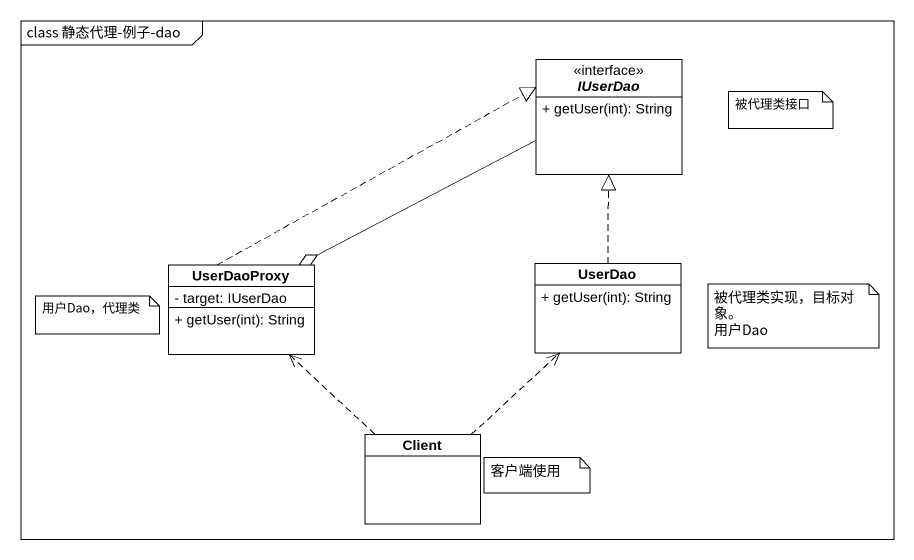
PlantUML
@startuml
mainframe class 静态代理-例子-dao
hide circle
hide empty members
skinparam classAttributeIconSize 0
interface IUserDao {
  + getUser(int): String
}
class UserDaoProxy {
  - target: IUserDao
  + getUser(int): String
}
class UserDao {
  + getUser(int): String
}
class Client
IUserDao -left-o UserDaoProxy
UserDaoProxy .right.|> IUserDao
UserDao .up.|> IUserDao
Client .up.> UserDaoProxy
Client .up.> UserDao
note as N1
  被代理类接口
end note
note as N2
  用户Dao，代理类
end note
note as N3
  被代理类实现，目标对象。
  用户Dao
end note
note as N4
  客户端使用
end note
@enduml
